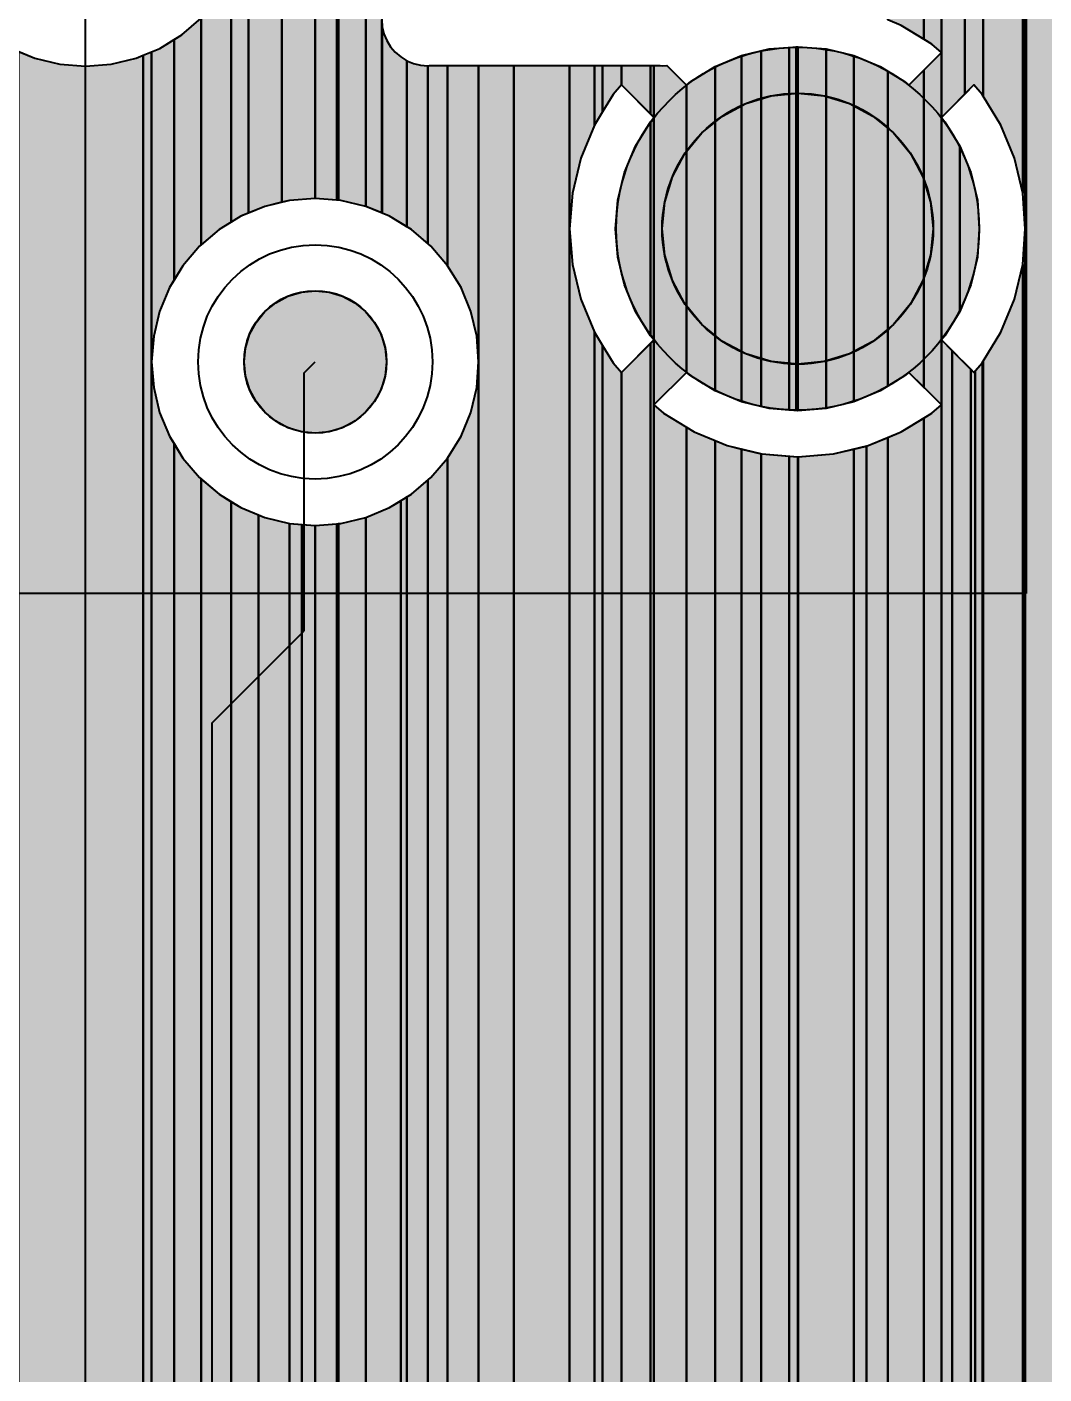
# Model space of a CAD drawing. Header units: millimetres. Extents: x 3 to 111, y 3 to 56.
# Drawn here: x 95.45 to 101.08, y 37.43 to 44.88 of the extents above; entities that cross this region are included whole.
import ezdxf

# ---------------------------------------------------------------- set-up
doc = ezdxf.new("R2010")
doc.units = ezdxf.units.MM
for name, color, linetype in [('bottom_copper', 7, 'Continuous'), ('drill_plated', 7, 'Continuous'), ('top_copper', 7, 'Continuous'), ('top_silk', 7, 'Continuous')]:
    doc.layers.add(name, color=color, linetype=linetype)

# ---------------------------------------------------------------- blocks, each defined once
blk = doc.blocks.new('Block5110')
at = {"layer": 'bottom_copper', "lineweight": 40}
for points in [[(0, 33.277), (-0.0462, 33.4694), (-0.122, 33.6523), (-0.2199, 33.812), (-0.2199, 41.8057), (-0.1174, 41.7633), (0, 41.735), (0, 33.277)], [(0.0116, 33.0797), (0, 33.277), (0, 41.735), (0.0116, 41.7323), (0.0116, 33.0797)], [(0.2155, 0.2148), (0.2089, 0.2089), (0.0116, 0.0116), (0.0116, 41.7323), (0.0478, 41.7236), (0.2155, 41.7104), (0.2155, 0.2148)], [(0.0116, 0.0116), (0, 0), (0, 32.8824), (0.0116, 33.0797), (0.0116, 0.0116)], [(0, 0), (-0.2199, -0.2198), (-0.2199, 32.3474), (-0.122, 32.5071), (-0.0462, 32.69), (0, 32.8824), (0, 0)]]:
    blk.add_hatch(color=7, dxfattribs=at).paths.add_polyline_path(points, flags=0)
at = {"layer": 'bottom_copper', "color": 7, "lineweight": 40}
for points in [[(0, 33.277), (-0.0462, 33.4694), (-0.122, 33.6523), (-0.2199, 33.812), (-0.2199, 41.8057), (-0.1174, 41.7633), (0, 41.735), (0, 33.277)], [(0.0116, 33.0797), (0, 33.277), (0, 41.735), (0.0116, 41.7323), (0.0116, 33.0797)], [(0.2155, 0.2148), (0.2089, 0.2089), (0.0116, 0.0116), (0.0116, 41.7323), (0.0478, 41.7236), (0.2155, 41.7104), (0.2155, 0.2148)], [(0.0116, 0.0116), (0, 0), (0, 32.8824), (0.0116, 33.0797), (0.0116, 0.0116)], [(0, 0), (-0.2199, -0.2198), (-0.2199, 32.3474), (-0.122, 32.5071), (-0.0462, 32.69), (0, 32.8824), (0, 0)]]:
    blk.add_lwpolyline(points, close=True, dxfattribs=at)
blk = doc.blocks.new('Block6268')
at = {"layer": 'bottom_copper', "lineweight": 40}
for points in [[(0.6948, 41.1539), (0.5702, 41.2303), (0.4957, 41.2612), (0.4957, 49.3284), (0.5845, 49.1835), (0.6948, 49.0543), (0.6948, 41.1539)], [(0.7925, 41.0811), (0.7389, 41.1269), (0.6948, 41.1539), (0.6948, 49.0543), (0.7925, 48.9709), (0.7925, 41.0811)], [(0.9217, 40.8511), (0.7925, 40.7219), (0.7925, 48.9709), (0.824, 48.944), (0.9217, 48.8841), (0.9217, 40.8511)], [(1.0234, 40.8389), (1.0179, 40.8479), (0.9721, 40.9015), (0.9217, 40.8511), (0.9217, 48.8841), (0.9689, 48.8552), (1.0234, 48.8326), (1.0234, 40.8389)], [(0.155, 39.1126), (-0.0024, 39.1002), (-0.0024, 41.113), (0.155, 41.1006), (0.155, 39.1126)], [(0.3086, 39.1495), (0.155, 39.1126), (0.155, 41.1006), (0.3086, 41.0637), (0.3086, 39.1495)], [(0.4957, 39.2352), (0.4545, 39.2099), (0.3086, 39.1495), (0.3086, 41.0637), (0.4545, 41.0033), (0.4957, 40.978), (0.4957, 39.2352)], [(0.792, 39.1326), (0.6948, 39.2298), (0.6948, 40.9834), (0.792, 41.0806), (0.792, 39.1326)], [(0.7925, 40.7219), (0.792, 40.7214), (0.792, 41.0806), (0.7925, 41.0811), (0.7925, 40.7219)], [(0.6948, 39.2298), (0.6124, 39.3122), (0.5891, 39.2924), (0.4957, 39.2352), (0.4957, 40.978), (0.5891, 40.9208), (0.6124, 40.901), (0.6948, 40.9834), (0.6948, 39.2298)], [(0.8943, 39.6497), (0.8118, 39.5151), (0.792, 39.4918), (0.792, 40.7214), (0.8118, 40.6981), (0.8943, 40.5635), (0.8943, 39.6497)], [(0.9916, 39.9492), (0.9547, 39.7956), (0.8943, 39.6497), (0.8943, 40.5635), (0.9547, 40.4176), (0.9916, 40.264), (1.0009, 40.1066), (0.9916, 39.9492)], [(0.7925, 39.1321), (0.792, 39.1326), (0.792, 39.4918), (0.7925, 39.4913), (0.7925, 39.1321)], [(0.8525, 2.4535), (0.824, 2.436), (0.7925, 2.4091), (0.7925, 39.4913), (0.8525, 39.4313), (0.8525, 2.4535)], [(0.9547, 6.5285), (0.9401, 6.5251), (0.9217, 6.5174), (0.9046, 6.507), (0.8894, 6.494), (0.8764, 6.4788), (0.866, 6.4618), (0.8583, 6.4433), (0.8537, 6.4239), (0.8525, 6.4039), (0.8525, 39.4313), (0.9547, 39.3291), (0.9547, 6.5285)], [(1.0189, 6.8025), (1.0167, 6.8003), (1.0034, 6.7854), (0.993, 6.7684), (0.9853, 6.7499), (0.9807, 6.7305), (0.9791, 6.7105), (0.9791, 39.3199), (1.0179, 39.3653), (1.0189, 39.3669), (1.0189, 6.8025)], [(1.0234, 6.8071), (1.0189, 6.8025), (1.0189, 39.3669), (1.0234, 39.3743), (1.0234, 6.8071)], [(0.9791, 6.5313), (0.9596, 6.5297), (0.9547, 6.5285), (0.9547, 39.3291), (0.9721, 39.3117), (0.9791, 39.3199), (0.9791, 6.5313)], [(0.7925, 2.4091), (0.6948, 2.3257), (0.6948, 39.0593), (0.7389, 39.0863), (0.7925, 39.1321), (0.7925, 2.4091)], [(0.6948, 2.3257), (0.5845, 2.1965), (0.4957, 2.0516), (0.4957, 38.952), (0.5702, 38.9829), (0.6948, 39.0593), (0.6948, 2.3257)], [(0.3086, 0), (0, 0), (0, 38.8456), (0.1949, 38.8609), (0.3086, 38.8882), (0.3086, 0)], [(0.3777, 0), (0.3086, 0), (0.3086, 38.8882), (0.3777, 38.9048), (0.3777, 0)], [(0.4957, 2.0516), (0.4307, 1.8946), (0.391, 1.7294), (0.3777, 1.56), (0.3777, 38.9048), (0.3873, 38.9071), (0.4957, 38.952), (0.4957, 2.0516)], [(0, 1.56), (-0.0024, 1.6006), (-0.0024, 38.8454), (0, 38.8456), (0, 1.56)]]:
    blk.add_hatch(color=7, dxfattribs=at).paths.add_polyline_path(points, flags=0)
at = {"layer": 'bottom_copper', "color": 7, "lineweight": 40}
for points in [[(0.6948, 41.1539), (0.5702, 41.2303), (0.4957, 41.2612), (0.4957, 49.3284), (0.5845, 49.1835), (0.6948, 49.0543), (0.6948, 41.1539)], [(0.7925, 41.0811), (0.7389, 41.1269), (0.6948, 41.1539), (0.6948, 49.0543), (0.7925, 48.9709), (0.7925, 41.0811)], [(0.9217, 40.8511), (0.7925, 40.7219), (0.7925, 48.9709), (0.824, 48.944), (0.9217, 48.8841), (0.9217, 40.8511)], [(1.0234, 40.8389), (1.0179, 40.8479), (0.9721, 40.9015), (0.9217, 40.8511), (0.9217, 48.8841), (0.9689, 48.8552), (1.0234, 48.8326), (1.0234, 40.8389)], [(0.155, 39.1126), (-0.0024, 39.1002), (-0.0024, 41.113), (0.155, 41.1006), (0.155, 39.1126)], [(0.3086, 39.1495), (0.155, 39.1126), (0.155, 41.1006), (0.3086, 41.0637), (0.3086, 39.1495)], [(0.4957, 39.2352), (0.4545, 39.2099), (0.3086, 39.1495), (0.3086, 41.0637), (0.4545, 41.0033), (0.4957, 40.978), (0.4957, 39.2352)], [(0.792, 39.1326), (0.6948, 39.2298), (0.6948, 40.9834), (0.792, 41.0806), (0.792, 39.1326)], [(0.7925, 40.7219), (0.792, 40.7214), (0.792, 41.0806), (0.7925, 41.0811), (0.7925, 40.7219)], [(0.6948, 39.2298), (0.6124, 39.3122), (0.5891, 39.2924), (0.4957, 39.2352), (0.4957, 40.978), (0.5891, 40.9208), (0.6124, 40.901), (0.6948, 40.9834), (0.6948, 39.2298)], [(0.8943, 39.6497), (0.8118, 39.5151), (0.792, 39.4918), (0.792, 40.7214), (0.8118, 40.6981), (0.8943, 40.5635), (0.8943, 39.6497)], [(0.9916, 39.9492), (0.9547, 39.7956), (0.8943, 39.6497), (0.8943, 40.5635), (0.9547, 40.4176), (0.9916, 40.264), (1.0009, 40.1066), (0.9916, 39.9492)], [(0.7925, 39.1321), (0.792, 39.1326), (0.792, 39.4918), (0.7925, 39.4913), (0.7925, 39.1321)], [(0.8525, 2.4535), (0.824, 2.436), (0.7925, 2.4091), (0.7925, 39.4913), (0.8525, 39.4313), (0.8525, 2.4535)], [(0.9547, 6.5285), (0.9401, 6.5251), (0.9217, 6.5174), (0.9046, 6.507), (0.8894, 6.494), (0.8764, 6.4788), (0.866, 6.4618), (0.8583, 6.4433), (0.8537, 6.4239), (0.8525, 6.4039), (0.8525, 39.4313), (0.9547, 39.3291), (0.9547, 6.5285)], [(1.0189, 6.8025), (1.0167, 6.8003), (1.0034, 6.7854), (0.993, 6.7684), (0.9853, 6.7499), (0.9807, 6.7305), (0.9791, 6.7105), (0.9791, 39.3199), (1.0179, 39.3653), (1.0189, 39.3669), (1.0189, 6.8025)], [(1.0234, 6.8071), (1.0189, 6.8025), (1.0189, 39.3669), (1.0234, 39.3743), (1.0234, 6.8071)], [(0.9791, 6.5313), (0.9596, 6.5297), (0.9547, 6.5285), (0.9547, 39.3291), (0.9721, 39.3117), (0.9791, 39.3199), (0.9791, 6.5313)], [(0.7925, 2.4091), (0.6948, 2.3257), (0.6948, 39.0593), (0.7389, 39.0863), (0.7925, 39.1321), (0.7925, 2.4091)], [(0.6948, 2.3257), (0.5845, 2.1965), (0.4957, 2.0516), (0.4957, 38.952), (0.5702, 38.9829), (0.6948, 39.0593), (0.6948, 2.3257)], [(0.3086, 0), (0, 0), (0, 38.8456), (0.1949, 38.8609), (0.3086, 38.8882), (0.3086, 0)], [(0.3777, 0), (0.3086, 0), (0.3086, 38.8882), (0.3777, 38.9048), (0.3777, 0)], [(0.4957, 2.0516), (0.4307, 1.8946), (0.391, 1.7294), (0.3777, 1.56), (0.3777, 38.9048), (0.3873, 38.9071), (0.4957, 38.952), (0.4957, 2.0516)], [(0, 1.56), (-0.0024, 1.6006), (-0.0024, 38.8454), (0, 38.8456), (0, 1.56)]]:
    blk.add_lwpolyline(points, close=True, dxfattribs=at)
blk = doc.blocks.new('Block6839')
at = {"layer": 'bottom_copper', "lineweight": 40}
for points in [[(0.7734, 36.4884), (0.6635, 36.5148), (0.6631, 38.4288), (0.7734, 38.4554), (0.7734, 36.4884)], [(0.9272, 36.4692), (0.8171, 36.4779), (0.7734, 36.4884), (0.7734, 38.4554), (0.8171, 38.4659), (0.9272, 38.4745), (0.9272, 36.4692)], [(0.9669, 36.4661), (0.9272, 36.4692), (0.9272, 38.4745), (0.9669, 38.4777), (0.9669, 36.4661)], [(0.9745, 36.4655), (0.9669, 36.4661), (0.9669, 38.4777), (0.9745, 38.4783), (0.9745, 36.4655)], [(0, 38.2668), (-0.0458, 38.2132), (-0.1043, 38.1178), (-0.1043, 38.3736), (0, 38.3736), (0, 38.2668)], [(0.1603, 38.1065), (0, 38.2668), (0, 38.3736), (0.1603, 38.3736), (0.1603, 38.1065)], [(0.1801, 38.0867), (0.1603, 38.1065), (0.1603, 38.3736), (0.1801, 38.3736), (0.1801, 38.0867)], [(0.3597, 36.6775), (0.1801, 36.4979), (0.1801, 38.3736), (0.2152, 38.3736), (0.2252, 38.3728), (0.2511, 38.3749), (0.3597, 38.2663), (0.3597, 36.6775)], [(0.5176, 36.5752), (0.383, 36.6577), (0.3597, 36.6775), (0.3597, 38.2663), (0.383, 38.2861), (0.5176, 38.3686), (0.5176, 36.5752)], [(0.6631, 36.5149), (0.5176, 36.5752), (0.5176, 38.3686), (0.6631, 38.4288), (0.6631, 36.5149)], [(0.1801, 36.8571), (0.1603, 36.8804), (0.1603, 38.0634), (0.1801, 38.0867), (0.1801, 36.8571)], [(0.1603, 36.8804), (0.0778, 37.015), (0.0174, 37.1609), (-0.0195, 37.3145), (-0.0319, 37.4719), (-0.0195, 37.6293), (0.0174, 37.7829), (0.0778, 37.9288), (0.1603, 38.0634), (0.1603, 36.8804)], [(0, 0), (-0.1026, 0.0081), (-0.1043, 0.008), (-0.1043, 36.826), (-0.0458, 36.7306), (0, 36.677), (0, 0)], [(0.1603, -0.0277), (0.0668, -0.0052), (0, 0), (0, 36.677), (0.1603, 36.8373), (0.1603, -0.0277)], [(0.1796, -0.0324), (0.1603, -0.0277), (0.1603, 36.8373), (0.1796, 36.8566), (0.1796, -0.0324)], [(0.1801, 36.4979), (0.1796, 36.4974), (0.1796, 36.8566), (0.1801, 36.8571), (0.1801, 36.4979)], [(0.3597, -0.0978), (0.232, -0.0449), (0.1796, -0.0324), (0.1796, 36.4974), (0.2332, 36.4516), (0.3597, 36.374), (0.3597, -0.0978)], [(0.5176, -0.1888), (0.389, -0.1099), (0.3597, -0.0978), (0.3597, 36.374), (0.4019, 36.3482), (0.5176, 36.3002), (0.5176, -0.1888)], [(0.6631, -0.309), (0.5339, -0.1987), (0.5176, -0.1888), (0.5176, 36.3002), (0.5848, 36.2724), (0.6631, 36.2536), (0.6631, -0.309)], [(0.7734, -0.4382), (0.6631, -0.309), (0.6631, 36.2536), (0.7734, 36.2271), (0.7734, -0.4382)], [(0.9272, -0.7401), (0.8622, -0.5831), (0.7734, -0.4382), (0.7734, 36.2271), (0.7772, 36.2262), (0.9272, 36.2144), (0.9272, -0.7401)], [(0.9745, -1.0341), (0.9669, -0.9053), (0.9272, -0.7401), (0.9272, 36.2144), (0.9745, 36.2107), (0.9745, -1.0341)]]:
    blk.add_hatch(color=7, dxfattribs=at).paths.add_polyline_path(points, flags=0)
at = {"layer": 'bottom_copper', "color": 7, "lineweight": 40}
for points in [[(0.7734, 36.4884), (0.6635, 36.5148), (0.6631, 38.4288), (0.7734, 38.4554), (0.7734, 36.4884)], [(0.9272, 36.4692), (0.8171, 36.4779), (0.7734, 36.4884), (0.7734, 38.4554), (0.8171, 38.4659), (0.9272, 38.4745), (0.9272, 36.4692)], [(0.9669, 36.4661), (0.9272, 36.4692), (0.9272, 38.4745), (0.9669, 38.4777), (0.9669, 36.4661)], [(0.9745, 36.4655), (0.9669, 36.4661), (0.9669, 38.4777), (0.9745, 38.4783), (0.9745, 36.4655)], [(0, 38.2668), (-0.0458, 38.2132), (-0.1043, 38.1178), (-0.1043, 38.3736), (0, 38.3736), (0, 38.2668)], [(0.1603, 38.1065), (0, 38.2668), (0, 38.3736), (0.1603, 38.3736), (0.1603, 38.1065)], [(0.1801, 38.0867), (0.1603, 38.1065), (0.1603, 38.3736), (0.1801, 38.3736), (0.1801, 38.0867)], [(0.3597, 36.6775), (0.1801, 36.4979), (0.1801, 38.3736), (0.2152, 38.3736), (0.2252, 38.3728), (0.2511, 38.3749), (0.3597, 38.2663), (0.3597, 36.6775)], [(0.5176, 36.5752), (0.383, 36.6577), (0.3597, 36.6775), (0.3597, 38.2663), (0.383, 38.2861), (0.5176, 38.3686), (0.5176, 36.5752)], [(0.6631, 36.5149), (0.5176, 36.5752), (0.5176, 38.3686), (0.6631, 38.4288), (0.6631, 36.5149)], [(0.1801, 36.8571), (0.1603, 36.8804), (0.1603, 38.0634), (0.1801, 38.0867), (0.1801, 36.8571)], [(0.1603, 36.8804), (0.0778, 37.015), (0.0174, 37.1609), (-0.0195, 37.3145), (-0.0319, 37.4719), (-0.0195, 37.6293), (0.0174, 37.7829), (0.0778, 37.9288), (0.1603, 38.0634), (0.1603, 36.8804)], [(0, 0), (-0.1026, 0.0081), (-0.1043, 0.008), (-0.1043, 36.826), (-0.0458, 36.7306), (0, 36.677), (0, 0)], [(0.1603, -0.0277), (0.0668, -0.0052), (0, 0), (0, 36.677), (0.1603, 36.8373), (0.1603, -0.0277)], [(0.1796, -0.0324), (0.1603, -0.0277), (0.1603, 36.8373), (0.1796, 36.8566), (0.1796, -0.0324)], [(0.1801, 36.4979), (0.1796, 36.4974), (0.1796, 36.8566), (0.1801, 36.8571), (0.1801, 36.4979)], [(0.3597, -0.0978), (0.232, -0.0449), (0.1796, -0.0324), (0.1796, 36.4974), (0.2332, 36.4516), (0.3597, 36.374), (0.3597, -0.0978)], [(0.5176, -0.1888), (0.389, -0.1099), (0.3597, -0.0978), (0.3597, 36.374), (0.4019, 36.3482), (0.5176, 36.3002), (0.5176, -0.1888)], [(0.6631, -0.309), (0.5339, -0.1987), (0.5176, -0.1888), (0.5176, 36.3002), (0.5848, 36.2724), (0.6631, 36.2536), (0.6631, -0.309)], [(0.7734, -0.4382), (0.6631, -0.309), (0.6631, 36.2536), (0.7734, 36.2271), (0.7734, -0.4382)], [(0.9272, -0.7401), (0.8622, -0.5831), (0.7734, -0.4382), (0.7734, 36.2271), (0.7772, 36.2262), (0.9272, 36.2144), (0.9272, -0.7401)], [(0.9745, -1.0341), (0.9669, -0.9053), (0.9272, -0.7401), (0.9272, 36.2144), (0.9745, 36.2107), (0.9745, -1.0341)]]:
    blk.add_lwpolyline(points, close=True, dxfattribs=at)
blk = doc.blocks.new('Block7741')
at = {"layer": 'bottom_copper', "lineweight": 40}
for points in [[(0.1601, 40.2302), (0.0221, 40.2633), (0.01, 40.2643), (0.01, 51.435), (0.1601, 51.435), (0.1601, 40.2302)], [(0.2481, 40.1938), (0.1601, 40.2302), (0.1601, 51.435), (0.2481, 51.435), (0.2481, 40.1938)], [(0.01, 40.2643), (0, 40.265), (0, 49.6506), (0.01, 49.82), (0.01, 40.2643)], [(0, 40.265), (-0.1194, 40.2745), (-0.1208, 40.2744), (-0.1208, 49.3021), (-0.1047, 49.3284), (-0.0397, 49.4854), (0, 49.6506), (0, 40.265)], [(0.2513, 40.1924), (0.2481, 40.1938), (0.2481, 41.2623), (0.2513, 41.2225), (0.2513, 40.1924)], [(0.3872, 40.117), (0.2912, 40.1759), (0.2513, 40.1924), (0.2513, 41.2224), (0.2606, 41.1836), (0.2759, 41.1466), (0.2968, 41.1125), (0.3227, 41.0821), (0.3531, 41.0562), (0.3872, 41.0353), (0.3872, 40.117)], [(0.5029, 40.0244), (0.4122, 40.1017), (0.3872, 40.117), (0.3872, 41.0353), (0.4242, 41.02), (0.463, 41.0107), (0.5029, 41.0075), (0.5029, 40.0244)], [(0.6123, 39.9016), (0.5202, 40.0096), (0.5029, 40.0244), (0.5029, 41.0075), (0.5129, 41.0083), (0.6123, 41.0083), (0.6123, 39.9016)], [(0.7823, 39.37), (0.7739, 39.5115), (0.7408, 39.6495), (0.6865, 39.7806), (0.6123, 39.9016), (0.6123, 41.0083), (0.7823, 41.0083), (0.7823, 39.37)], [(0.9789, 2.5248), (0.834, 2.436), (0.7823, 2.3919), (0.7823, 41.0083), (0.9789, 41.0083), (0.9789, 2.5248)], [(1.2864, 2.626), (1.1359, 2.5898), (0.9789, 2.5248), (0.9789, 41.0083), (1.2864, 41.0083), (1.2864, 2.626)], [(1.4239, 40.6792), (1.3481, 40.4963), (1.3019, 40.3039), (1.2864, 40.1066), (1.2864, 41.0083), (1.4239, 41.0083), (1.4239, 40.6792)], [(1.4688, 40.7525), (1.4239, 40.6792), (1.4239, 41.0083), (1.4688, 41.0083), (1.4688, 40.7525)], [(1.4239, 2.6392), (1.3011, 2.6295), (1.2864, 2.626), (1.2864, 40.1066), (1.3019, 39.9093), (1.3481, 39.7169), (1.4239, 39.534), (1.4239, 2.6392)], [(1.4688, 2.6427), (1.4239, 2.6392), (1.4239, 39.534), (1.4688, 39.4607), (1.4688, 2.6427)], [(0.7823, 2.3919), (0.7048, 2.3257), (0.6123, 2.2174), (0.6123, 38.8384), (0.6865, 38.9594), (0.7408, 39.0905), (0.7739, 39.2285), (0.7823, 39.37), (0.7823, 2.3919)], [(0.6123, 2.2174), (0.5945, 2.1965), (0.5057, 2.0516), (0.5029, 2.0448), (0.5029, 38.7156), (0.5202, 38.7304), (0.6123, 38.8384), (0.6123, 2.2174)], [(0.5029, 2.0448), (0.4407, 1.8946), (0.401, 1.7294), (0.3877, 1.56), (0.3877, 38.6233), (0.4122, 38.6383), (0.5029, 38.7156), (0.5029, 2.0448)], [(0.3531, 0), (0.1601, 0), (0.1601, 38.5098), (0.2912, 38.5641), (0.3531, 38.6021), (0.3531, 0)], [(0.3877, 0), (0.3531, 0), (0.3531, 38.6021), (0.3877, 38.6233), (0.3877, 0)], [(0, 1.7294), (-0.0397, 1.8946), (-0.1047, 2.0516), (-0.1208, 2.0779), (-0.1208, 38.4656), (-0.1194, 38.4655), (0, 38.475), (0, 1.7294)], [(0.01, 1.56), (0, 1.7294), (0, 38.475), (0.01, 38.4757), (0.01, 1.56)], [(0.1601, 0), (0.01, 0), (0.01, 38.4757), (0.0221, 38.4767), (0.1601, 38.5098), (0.1601, 0)]]:
    blk.add_hatch(color=7, dxfattribs=at).paths.add_polyline_path(points, flags=0)
at = {"layer": 'bottom_copper', "color": 7, "lineweight": 40}
for points in [[(0.1601, 40.2302), (0.0221, 40.2633), (0.01, 40.2643), (0.01, 51.435), (0.1601, 51.435), (0.1601, 40.2302)], [(0.2481, 40.1938), (0.1601, 40.2302), (0.1601, 51.435), (0.2481, 51.435), (0.2481, 40.1938)], [(0.01, 40.2643), (0, 40.265), (0, 49.6506), (0.01, 49.82), (0.01, 40.2643)], [(0, 40.265), (-0.1194, 40.2745), (-0.1208, 40.2744), (-0.1208, 49.3021), (-0.1047, 49.3284), (-0.0397, 49.4854), (0, 49.6506), (0, 40.265)], [(0.2513, 40.1924), (0.2481, 40.1938), (0.2481, 41.2623), (0.2513, 41.2225), (0.2513, 40.1924)], [(0.3872, 40.117), (0.2912, 40.1759), (0.2513, 40.1924), (0.2513, 41.2224), (0.2606, 41.1836), (0.2759, 41.1466), (0.2968, 41.1125), (0.3227, 41.0821), (0.3531, 41.0562), (0.3872, 41.0353), (0.3872, 40.117)], [(0.5029, 40.0244), (0.4122, 40.1017), (0.3872, 40.117), (0.3872, 41.0353), (0.4242, 41.02), (0.463, 41.0107), (0.5029, 41.0075), (0.5029, 40.0244)], [(0.6123, 39.9016), (0.5202, 40.0096), (0.5029, 40.0244), (0.5029, 41.0075), (0.5129, 41.0083), (0.6123, 41.0083), (0.6123, 39.9016)], [(0.7823, 39.37), (0.7739, 39.5115), (0.7408, 39.6495), (0.6865, 39.7806), (0.6123, 39.9016), (0.6123, 41.0083), (0.7823, 41.0083), (0.7823, 39.37)], [(0.9789, 2.5248), (0.834, 2.436), (0.7823, 2.3919), (0.7823, 41.0083), (0.9789, 41.0083), (0.9789, 2.5248)], [(1.2864, 2.626), (1.1359, 2.5898), (0.9789, 2.5248), (0.9789, 41.0083), (1.2864, 41.0083), (1.2864, 2.626)], [(1.4239, 40.6792), (1.3481, 40.4963), (1.3019, 40.3039), (1.2864, 40.1066), (1.2864, 41.0083), (1.4239, 41.0083), (1.4239, 40.6792)], [(1.4688, 40.7525), (1.4239, 40.6792), (1.4239, 41.0083), (1.4688, 41.0083), (1.4688, 40.7525)], [(1.4239, 2.6392), (1.3011, 2.6295), (1.2864, 2.626), (1.2864, 40.1066), (1.3019, 39.9093), (1.3481, 39.7169), (1.4239, 39.534), (1.4239, 2.6392)], [(1.4688, 2.6427), (1.4239, 2.6392), (1.4239, 39.534), (1.4688, 39.4607), (1.4688, 2.6427)], [(0.7823, 2.3919), (0.7048, 2.3257), (0.6123, 2.2174), (0.6123, 38.8384), (0.6865, 38.9594), (0.7408, 39.0905), (0.7739, 39.2285), (0.7823, 39.37), (0.7823, 2.3919)], [(0.6123, 2.2174), (0.5945, 2.1965), (0.5057, 2.0516), (0.5029, 2.0448), (0.5029, 38.7156), (0.5202, 38.7304), (0.6123, 38.8384), (0.6123, 2.2174)], [(0.5029, 2.0448), (0.4407, 1.8946), (0.401, 1.7294), (0.3877, 1.56), (0.3877, 38.6233), (0.4122, 38.6383), (0.5029, 38.7156), (0.5029, 2.0448)], [(0.3531, 0), (0.1601, 0), (0.1601, 38.5098), (0.2912, 38.5641), (0.3531, 38.6021), (0.3531, 0)], [(0.3877, 0), (0.3531, 0), (0.3531, 38.6021), (0.3877, 38.6233), (0.3877, 0)], [(0, 1.7294), (-0.0397, 1.8946), (-0.1047, 2.0516), (-0.1208, 2.0779), (-0.1208, 38.4656), (-0.1194, 38.4655), (0, 38.475), (0, 1.7294)], [(0.01, 1.56), (0, 1.7294), (0, 38.475), (0.01, 38.4757), (0.01, 1.56)], [(0.1601, 0), (0.01, 0), (0.01, 38.4757), (0.0221, 38.4767), (0.1601, 38.5098), (0.1601, 0)]]:
    blk.add_lwpolyline(points, close=True, dxfattribs=at)
blk = doc.blocks.new('Block8148')
at = {"layer": 'bottom_copper', "lineweight": 40}
for points in [[(0.9031, 37.6352), (0.763, 37.6241), (0.7201, 37.6138), (0.7201, 46.4151), (0.8304, 46.5443), (0.9031, 46.6629), (0.9031, 37.6352)], [(0.7201, 37.6138), (0.625, 37.591), (0.5362, 37.5542), (0.5362, 46.2713), (0.5909, 46.3048), (0.7201, 46.4151), (0.7201, 37.6138)], [(0.5362, 37.5542), (0.4939, 37.5367), (0.4404, 37.5039), (0.4404, 38.8602), (0.4947, 38.9913), (0.5278, 39.1293), (0.5362, 39.2708), (0.5362, 37.5542)], [(0.4404, 37.5039), (0.3729, 37.4625), (0.2741, 37.3782), (0.2741, 38.6312), (0.3662, 38.7392), (0.4404, 38.8602), (0.4404, 37.5039)], [(0.2741, 37.3782), (0.2649, 37.3704), (0.1728, 37.2624), (0.1238, 37.1825), (0.1238, 38.5131), (0.1661, 38.5391), (0.2741, 38.6312), (0.2741, 37.3782)], [(0, 0), (-0.0456, 0.0036), (-0.0473, 0.0035), (-0.0473, 38.4266), (0, 38.4462), (0, 0)], [(0.1238, 37.1825), (0.0986, 37.1414), (0.0443, 37.0103), (0.0112, 36.8723), (0, 36.7308), (0, 38.4462), (0.0451, 38.4649), (0.1238, 38.5131), (0.1238, 37.1825)], [(0.1238, -0.0097), (0, 0), (0, 36.7308), (0.0112, 36.5893), (0.0443, 36.4513), (0.0986, 36.3202), (0.1238, 36.2791), (0.1238, -0.0097)], [(0.2741, -0.0458), (0.1238, -0.0097), (0.1238, 36.2791), (0.1728, 36.1992), (0.2649, 36.0912), (0.2741, 36.0833), (0.2741, -0.0458)], [(0.4404, -0.1121), (0.289, -0.0494), (0.2741, -0.0458), (0.2741, 36.0833), (0.3729, 35.9991), (0.4404, 35.9577), (0.4404, -0.1121)], [(0.5909, -0.2032), (0.446, -0.1144), (0.4404, -0.1121), (0.4404, 35.9577), (0.4939, 35.9249), (0.5909, 35.8847), (0.5909, -0.2032)], [(0.763, -0.3638), (0.7201, -0.3135), (0.5909, -0.2032), (0.5909, 35.8847), (0.625, 35.8706), (0.763, 35.8375), (0.763, -0.3638)], [(0.8304, -0.4427), (0.763, -0.3638), (0.763, 35.8375), (0.8304, 35.8321), (0.8304, -0.4427)], [(0.9031, -0.5613), (0.8304, -0.4427), (0.8304, 35.8321), (0.9031, 35.8264), (0.9031, -0.5613)]]:
    blk.add_hatch(color=7, dxfattribs=at).paths.add_polyline_path(points, flags=0)
at = {"layer": 'bottom_copper', "color": 7, "lineweight": 40}
for points in [[(0.9031, 37.6352), (0.763, 37.6241), (0.7201, 37.6138), (0.7201, 46.4151), (0.8304, 46.5443), (0.9031, 46.6629), (0.9031, 37.6352)], [(0.7201, 37.6138), (0.625, 37.591), (0.5362, 37.5542), (0.5362, 46.2713), (0.5909, 46.3048), (0.7201, 46.4151), (0.7201, 37.6138)], [(0.5362, 37.5542), (0.4939, 37.5367), (0.4404, 37.5039), (0.4404, 38.8602), (0.4947, 38.9913), (0.5278, 39.1293), (0.5362, 39.2708), (0.5362, 37.5542)], [(0.4404, 37.5039), (0.3729, 37.4625), (0.2741, 37.3782), (0.2741, 38.6312), (0.3662, 38.7392), (0.4404, 38.8602), (0.4404, 37.5039)], [(0.2741, 37.3782), (0.2649, 37.3704), (0.1728, 37.2624), (0.1238, 37.1825), (0.1238, 38.5131), (0.1661, 38.5391), (0.2741, 38.6312), (0.2741, 37.3782)], [(0, 0), (-0.0456, 0.0036), (-0.0473, 0.0035), (-0.0473, 38.4266), (0, 38.4462), (0, 0)], [(0.1238, 37.1825), (0.0986, 37.1414), (0.0443, 37.0103), (0.0112, 36.8723), (0, 36.7308), (0, 38.4462), (0.0451, 38.4649), (0.1238, 38.5131), (0.1238, 37.1825)], [(0.1238, -0.0097), (0, 0), (0, 36.7308), (0.0112, 36.5893), (0.0443, 36.4513), (0.0986, 36.3202), (0.1238, 36.2791), (0.1238, -0.0097)], [(0.2741, -0.0458), (0.1238, -0.0097), (0.1238, 36.2791), (0.1728, 36.1992), (0.2649, 36.0912), (0.2741, 36.0833), (0.2741, -0.0458)], [(0.4404, -0.1121), (0.289, -0.0494), (0.2741, -0.0458), (0.2741, 36.0833), (0.3729, 35.9991), (0.4404, 35.9577), (0.4404, -0.1121)], [(0.5909, -0.2032), (0.446, -0.1144), (0.4404, -0.1121), (0.4404, 35.9577), (0.4939, 35.9249), (0.5909, 35.8847), (0.5909, -0.2032)], [(0.763, -0.3638), (0.7201, -0.3135), (0.5909, -0.2032), (0.5909, 35.8847), (0.625, 35.8706), (0.763, 35.8375), (0.763, -0.3638)], [(0.8304, -0.4427), (0.763, -0.3638), (0.763, 35.8375), (0.8304, 35.8321), (0.8304, -0.4427)], [(0.9031, -0.5613), (0.8304, -0.4427), (0.8304, 35.8321), (0.9031, 35.8264), (0.9031, -0.5613)]]:
    blk.add_lwpolyline(points, close=True, dxfattribs=at)
blk = doc.blocks.new('Block8439')
at = {"layer": 'bottom_copper', "lineweight": 40}
blk.add_hatch(color=7, dxfattribs=at).paths.add_polyline_path([(0.764, 0.317), (0.5963, 0.3038), (0.4311, 0.2641), (0.2741, 0.1991), (0.1292, 0.1103), (0.0775, 0.0662), (0.0775, 38.7609), (0.1663, 38.7241), (0.3043, 38.691), (0.4458, 38.6798), (0.5873, 38.691), (0.7253, 38.7241), (0.764, 38.7401), (0.764, 0.317)], flags=0)
at = {"layer": 'bottom_copper', "color": 7, "lineweight": 40}
blk.add_lwpolyline([(0.764, 0.317), (0.5963, 0.3038), (0.4311, 0.2641), (0.2741, 0.1991), (0.1292, 0.1103), (0.0775, 0.0662), (0.0775, 38.7609), (0.1663, 38.7241), (0.3043, 38.691), (0.4458, 38.6798), (0.5873, 38.691), (0.7253, 38.7241), (0.764, 38.7401), (0.764, 0.317)], close=True, dxfattribs=at)

msp = doc.modelspace()

# ---------------------------------------------------------------- hatches: boundary and pattern name
at = {"layer": 'bottom_copper', "lineweight": 40}
for points in [[(100.45, 43.6204), (100.4074, 43.4799), (100.3381, 43.3503), (100.2449, 43.2368), (100.1314, 43.1436), (100.0018, 43.0743), (99.8613, 43.0317), (99.7151, 43.0173), (99.5689, 43.0317), (99.4284, 43.0743), (99.2988, 43.1436), (99.1853, 43.2368), (99.0921, 43.3503), (99.0228, 43.4799), (98.9802, 43.6204), (98.9658, 43.7666), (98.9802, 43.9128), (99.0228, 44.0533), (99.0921, 44.1829), (99.1853, 44.2964), (99.2988, 44.3896), (99.4284, 44.4589), (99.5689, 44.5015), (99.7151, 44.5159), (99.8613, 44.5015), (100.0018, 44.4589), (100.1314, 44.3896), (100.2449, 44.2964), (100.3381, 44.1829), (100.4074, 44.0533), (100.45, 43.9128), (100.4644, 43.7666), (100.45, 43.6204)], [(97.4342, 42.9532), (97.4118, 42.8793), (97.3754, 42.8113), (97.3265, 42.7516), (97.2668, 42.7027), (97.1988, 42.6663), (97.1249, 42.6439), (97.0481, 42.6363), (96.9713, 42.6439), (96.8974, 42.6663), (96.8294, 42.7027), (96.7697, 42.7516), (96.7208, 42.8113), (96.6844, 42.8793), (96.662, 42.9532), (96.6544, 43.03), (96.662, 43.1068), (96.6844, 43.1807), (96.7208, 43.2487), (96.7697, 43.3084), (96.8294, 43.3573), (96.8974, 43.3937), (96.9713, 43.4161), (97.0481, 43.4237), (97.1249, 43.4161), (97.1988, 43.3937), (97.2668, 43.3573), (97.3265, 43.3084), (97.3754, 43.2487), (97.4118, 43.1807), (97.4342, 43.1068), (97.4418, 43.03), (97.4342, 42.9532)]]:
    msp.add_hatch(color=7, dxfattribs=at).paths.add_polyline_path(points, flags=0)
at = {"layer": 'drill_plated', "lineweight": 40}
for points in [[(100.45, 43.6204), (100.4074, 43.4799), (100.3381, 43.3503), (100.2449, 43.2368), (100.1314, 43.1436), (100.0018, 43.0743), (99.8613, 43.0317), (99.7151, 43.0173), (99.5689, 43.0317), (99.4284, 43.0743), (99.2988, 43.1436), (99.1853, 43.2368), (99.0921, 43.3503), (99.0228, 43.4799), (98.9802, 43.6204), (98.9658, 43.7666), (98.9802, 43.9128), (99.0228, 44.0533), (99.0921, 44.1829), (99.1853, 44.2964), (99.2988, 44.3896), (99.4284, 44.4589), (99.5689, 44.5015), (99.7151, 44.5159), (99.8613, 44.5015), (100.0018, 44.4589), (100.1314, 44.3896), (100.2449, 44.2964), (100.3381, 44.1829), (100.4074, 44.0533), (100.45, 43.9128), (100.4644, 43.7666), (100.45, 43.6204)], [(97.4342, 42.9532), (97.4118, 42.8793), (97.3754, 42.8113), (97.3265, 42.7516), (97.2668, 42.7027), (97.1988, 42.6663), (97.1249, 42.6439), (97.0481, 42.6363), (96.9713, 42.6439), (96.8974, 42.6663), (96.8294, 42.7027), (96.7697, 42.7516), (96.7208, 42.8113), (96.6844, 42.8793), (96.662, 42.9532), (96.6544, 43.03), (96.662, 43.1068), (96.6844, 43.1807), (96.7208, 43.2487), (96.7697, 43.3084), (96.8294, 43.3573), (96.8974, 43.3937), (96.9713, 43.4161), (97.0481, 43.4237), (97.1249, 43.4161), (97.1988, 43.3937), (97.2668, 43.3573), (97.3265, 43.3084), (97.3754, 43.2487), (97.4118, 43.1807), (97.4342, 43.1068), (97.4418, 43.03), (97.4342, 42.9532)]]:
    msp.add_hatch(color=7, dxfattribs=at).paths.add_polyline_path(points, flags=0)
at = {"layer": 'top_copper', "lineweight": 40}
for points in [[(100.45, 43.6204), (100.4074, 43.4799), (100.3381, 43.3503), (100.2449, 43.2368), (100.1314, 43.1436), (100.0018, 43.0743), (99.8613, 43.0317), (99.7151, 43.0173), (99.5689, 43.0317), (99.4284, 43.0743), (99.2988, 43.1436), (99.1853, 43.2368), (99.0921, 43.3503), (99.0228, 43.4799), (98.9802, 43.6204), (98.9658, 43.7666), (98.9802, 43.9128), (99.0228, 44.0533), (99.0921, 44.1829), (99.1853, 44.2964), (99.2988, 44.3896), (99.4284, 44.4589), (99.5689, 44.5015), (99.7151, 44.5159), (99.8613, 44.5015), (100.0018, 44.4589), (100.1314, 44.3896), (100.2449, 44.2964), (100.3381, 44.1829), (100.4074, 44.0533), (100.45, 43.9128), (100.4644, 43.7666), (100.45, 43.6204)], [(97.4342, 42.9532), (97.4118, 42.8793), (97.3754, 42.8113), (97.3265, 42.7516), (97.2668, 42.7027), (97.1988, 42.6663), (97.1249, 42.6439), (97.0481, 42.6363), (96.9713, 42.6439), (96.8974, 42.6663), (96.8294, 42.7027), (96.7697, 42.7516), (96.7208, 42.8113), (96.6844, 42.8793), (96.662, 42.9532), (96.6544, 43.03), (96.662, 43.1068), (96.6844, 43.1807), (96.7208, 43.2487), (96.7697, 43.3084), (96.8294, 43.3573), (96.8974, 43.3937), (96.9713, 43.4161), (97.0481, 43.4237), (97.1249, 43.4161), (97.1988, 43.3937), (97.2668, 43.3573), (97.3265, 43.3084), (97.3754, 43.2487), (97.4118, 43.1807), (97.4342, 43.1068), (97.4418, 43.03), (97.4342, 42.9532)]]:
    msp.add_hatch(color=7, dxfattribs=at).paths.add_polyline_path(points, flags=0)

# ---------------------------------------------------------------- linework, layer by layer
at = {"layer": 'bottom_copper', "color": 7, "lineweight": 40}
for p, q in [((97.0467, 43.9344), (97.0467, 52.9621)), ((97.0467, 52.9621), (97.0467, 43.9344)), ((100.7409, 44.4989), (100.7409, 52.4926)), ((100.7409, 52.4926), (100.7409, 44.4989)), ((96.3097, 44.8383), (96.4177, 44.9304)), ((97.4188, 44.8824), (97.4281, 44.8436)), ((100.4564, 44.7869), (100.2877, 44.8903)), ((96.1887, 44.7641), (96.3097, 44.8383)), ((97.4281, 44.8436), (97.4434, 44.8066)), ((97.4434, 44.8066), (97.4643, 44.7725)), ((97.4643, 44.7725), (97.4902, 44.7421)), ((99.5577, 44.7606), (99.7151, 44.773)), ((99.7151, 42.7602), (99.7151, 44.773)), ((99.7151, 44.773), (99.8725, 44.7606)), ((99.7151, 44.773), (99.7151, 42.7602)), ((100.51, 44.7411), (100.4564, 44.7869)), ((95.3675, 44.7641), (95.4986, 44.7098)), ((95.4986, 44.7098), (95.6366, 44.6767)), ((95.9196, 44.6767), (96.0576, 44.7098)), ((96.0576, 44.7098), (96.0963, 44.7258)), ((96.0963, 44.7258), (96.1887, 44.7641)), ((96.0963, 6.3027), (96.0963, 44.7258)), ((96.0963, 44.7258), (96.0963, 6.3027)), ((97.4902, 44.7421), (97.5206, 44.7162)), ((97.5206, 44.7162), (97.5547, 44.6953)), ((99.2582, 44.6633), (99.4041, 44.7237)), ((99.4041, 44.7237), (99.5577, 44.7606)), ((99.8725, 44.7606), (100.0261, 44.7237)), ((100.0261, 44.7237), (100.172, 44.6633)), ((100.3299, 44.561), (100.51, 44.7411)), ((95.6366, 44.6767), (95.7781, 44.6655)), ((95.7781, 44.6655), (95.9196, 44.6767)), ((97.5547, 44.6953), (97.5917, 44.68)), ((97.5917, 44.68), (97.6305, 44.6707)), ((97.6305, 44.6707), (97.6704, 44.6675)), ((97.6704, 44.6675), (97.6804, 44.6683)), ((97.6804, 44.6683), (98.6363, 44.6683)), ((98.6363, 44.4125), (98.6363, 44.6683)), ((98.6363, 44.6683), (98.9558, 44.6683)), ((98.6363, 44.6683), (98.6363, 44.4125)), ((98.9558, 44.6683), (98.9658, 44.6675)), ((98.9658, 44.6675), (98.9917, 44.6696)), ((98.9917, 44.6696), (99.1003, 44.561)), ((99.1236, 44.5808), (99.2582, 44.6633)), ((100.172, 44.6633), (100.3066, 44.5808)), ((98.7406, 44.5615), (98.6948, 44.5079)), ((98.9207, 44.3814), (98.7406, 44.5615)), ((99.1003, 44.561), (99.1236, 44.5808)), ((100.3066, 44.5808), (100.3299, 44.561)), ((100.6896, 44.5615), (100.5095, 44.3814)), ((100.7354, 44.5079), (100.6896, 44.5615)), ((98.6948, 44.5079), (98.6363, 44.4125)), ((100.7409, 44.4989), (100.7354, 44.5079)), ((100.8388, 44.3392), (100.7409, 44.4989)), ((98.6363, 44.4125), (98.5914, 44.3392)), ((98.5914, 44.3392), (98.5156, 44.1563)), ((98.8184, 44.2235), (98.9009, 44.3581)), ((98.9009, 44.3581), (98.9207, 44.3814)), ((100.5095, 44.3814), (100.5293, 44.3581)), ((100.5293, 44.3581), (100.6118, 44.2235)), ((100.9146, 44.1563), (100.8388, 44.3392)), ((98.758, 44.0776), (98.8184, 44.2235)), ((100.6118, 44.2235), (100.6722, 44.0776)), ((98.5156, 44.1563), (98.4694, 43.9639)), ((100.9608, 43.9639), (100.9146, 44.1563)), ((98.7211, 43.924), (98.758, 44.0776)), ((100.6722, 44.0776), (100.7091, 43.924)), ((98.4694, 43.9639), (98.4539, 43.7666)), ((100.9724, 43.7666), (100.9608, 43.9639)), ((96.7686, 43.8902), (96.6375, 43.8359)), ((96.9066, 43.9233), (96.7686, 43.8902)), ((97.0467, 43.9344), (96.9066, 43.9233)), ((97.0481, 43.9345), (97.0467, 43.9344)), ((97.1896, 43.9233), (97.0481, 43.9345)), ((97.3276, 43.8902), (97.1896, 43.9233)), ((97.4587, 43.8359), (97.3276, 43.8902)), ((98.7087, 43.7666), (98.7211, 43.924)), ((100.7091, 43.924), (100.7184, 43.7666)), ((96.6375, 43.8359), (96.5165, 43.7617)), ((97.5797, 43.7617), (97.4587, 43.8359)), ((96.5165, 43.7617), (96.4085, 43.6696)), ((97.6877, 43.6696), (97.5797, 43.7617)), ((98.4539, 43.7666), (98.4694, 43.5693)), ((98.7211, 43.6092), (98.7087, 43.7666)), ((100.7184, 43.7666), (100.7091, 43.6092)), ((100.9608, 43.5693), (100.9724, 43.7666)), ((96.4085, 43.6696), (96.3164, 43.5616)), ((97.7798, 43.5616), (97.6877, 43.6696)), ((98.758, 43.4556), (98.7211, 43.6092)), ((100.7091, 43.6092), (100.6722, 43.4556)), ((96.3164, 43.5616), (96.2422, 43.4406)), ((97.854, 43.4406), (97.7798, 43.5616)), ((98.4694, 43.5693), (98.5156, 43.3769)), ((100.9146, 43.3769), (100.9608, 43.5693)), ((96.2422, 43.4406), (96.1879, 43.3095)), ((97.9083, 43.3095), (97.854, 43.4406)), ((98.8184, 43.3097), (98.758, 43.4556)), ((100.6722, 43.4556), (100.6118, 43.3097)), ((98.5156, 43.3769), (98.5914, 43.194)), ((100.8388, 43.194), (100.9146, 43.3769)), ((96.1879, 43.3095), (96.1548, 43.1715)), ((97.9414, 43.1715), (97.9083, 43.3095)), ((98.9009, 43.1751), (98.8184, 43.3097)), ((100.6118, 43.3097), (100.5293, 43.1751)), ((96.1548, 43.1715), (96.1436, 43.03)), ((97.9498, 43.03), (97.9414, 43.1715)), ((98.5914, 43.194), (98.6363, 43.1207)), ((98.7406, 42.9717), (98.9207, 43.1518)), ((98.9207, 43.1518), (98.9009, 43.1751)), ((100.5293, 43.1751), (100.5095, 43.1518)), ((100.5095, 43.1518), (100.6896, 42.9717)), ((100.7409, 43.0343), (100.8388, 43.194)), ((98.6363, 6.3027), (98.6363, 43.1207)), ((98.6363, 43.1207), (98.6948, 43.0253)), ((98.6363, 43.1207), (98.6363, 6.3027)), ((96.1436, 43.03), (96.1548, 42.8885)), ((97.9414, 42.8885), (97.9498, 43.03)), ((98.6948, 43.0253), (98.7406, 42.9717)), ((100.6896, 42.9717), (100.7354, 43.0253)), ((100.7354, 43.0253), (100.7409, 43.0343)), ((100.7409, 10.4671), (100.7409, 43.0343)), ((100.7409, 43.0343), (100.7409, 10.4671)), ((99.1003, 42.9722), (98.9202, 42.7921)), ((99.1236, 42.9524), (99.1003, 42.9722)), ((99.2582, 42.8699), (99.1236, 42.9524)), ((100.3066, 42.9524), (100.172, 42.8699)), ((100.3299, 42.9722), (100.3066, 42.9524)), ((100.51, 42.7921), (100.3299, 42.9722)), ((96.1548, 42.8885), (96.1879, 42.7505)), ((97.9083, 42.7505), (97.9414, 42.8885)), ((99.4041, 42.8095), (99.2582, 42.8699)), ((100.172, 42.8699), (100.0261, 42.8095)), ((98.9202, 42.7921), (98.9738, 42.7463)), ((99.5577, 42.7726), (99.4041, 42.8095)), ((99.7151, 42.7602), (99.5577, 42.7726)), ((99.8725, 42.7726), (99.7151, 42.7602)), ((100.0261, 42.8095), (99.8725, 42.7726)), ((100.4564, 42.7463), (100.51, 42.7921)), ((96.1879, 42.7505), (96.2422, 42.6194)), ((97.854, 42.6194), (97.9083, 42.7505)), ((98.9738, 42.7463), (99.1425, 42.6429)), ((100.2877, 42.6429), (100.4564, 42.7463)), ((96.2422, 42.6194), (96.3164, 42.4984)), ((97.7798, 42.4984), (97.854, 42.6194)), ((99.1425, 42.6429), (99.3254, 42.5671)), ((100.1048, 42.5671), (100.2877, 42.6429)), ((99.3254, 42.5671), (99.5178, 42.5209)), ((99.9124, 42.5209), (100.1048, 42.5671)), ((96.3164, 42.4984), (96.4085, 42.3904)), ((97.6877, 42.3904), (97.7798, 42.4984)), ((99.5178, 42.5209), (99.7151, 42.5054)), ((99.7151, 42.5054), (99.9124, 42.5209)), ((99.7151, 5.2606), (99.7151, 42.5054)), ((99.7151, 42.5054), (99.7151, 5.2606)), ((96.4085, 42.3904), (96.5165, 42.2983)), ((97.5797, 42.2983), (97.6877, 42.3904)), ((96.5165, 42.2983), (96.6375, 42.2241)), ((97.4587, 42.2241), (97.5797, 42.2983)), ((96.6375, 42.2241), (96.7686, 42.1698)), ((96.7686, 42.1698), (96.9066, 42.1367)), ((97.1896, 42.1367), (97.3276, 42.1698)), ((97.3276, 42.1698), (97.4587, 42.2241)), ((96.9066, 42.1367), (97.0467, 42.1256)), ((97.0467, 5.7379), (97.0467, 42.1256)), ((97.0467, 42.1256), (97.0481, 42.1255)), ((97.0467, 42.1256), (97.0467, 5.7379)), ((97.0481, 42.1255), (97.1896, 42.1367))]:
    msp.add_line(p, q, dxfattribs=at)
for points in [[(100.45, 43.6204), (100.4074, 43.4799), (100.3381, 43.3503), (100.2449, 43.2368), (100.1314, 43.1436), (100.0018, 43.0743), (99.8613, 43.0317), (99.7151, 43.0173), (99.5689, 43.0317), (99.4284, 43.0743), (99.2988, 43.1436), (99.1853, 43.2368), (99.0921, 43.3503), (99.0228, 43.4799), (98.9802, 43.6204), (98.9658, 43.7666), (98.9802, 43.9128), (99.0228, 44.0533), (99.0921, 44.1829), (99.1853, 44.2964), (99.2988, 44.3896), (99.4284, 44.4589), (99.5689, 44.5015), (99.7151, 44.5159), (99.8613, 44.5015), (100.0018, 44.4589), (100.1314, 44.3896), (100.2449, 44.2964), (100.3381, 44.1829), (100.4074, 44.0533), (100.45, 43.9128), (100.4644, 43.7666), (100.45, 43.6204)], [(97.4342, 42.9532), (97.4118, 42.8793), (97.3754, 42.8113), (97.3265, 42.7516), (97.2668, 42.7027), (97.1988, 42.6663), (97.1249, 42.6439), (97.0481, 42.6363), (96.9713, 42.6439), (96.8974, 42.6663), (96.8294, 42.7027), (96.7697, 42.7516), (96.7208, 42.8113), (96.6844, 42.8793), (96.662, 42.9532), (96.6544, 43.03), (96.662, 43.1068), (96.6844, 43.1807), (96.7208, 43.2487), (96.7697, 43.3084), (96.8294, 43.3573), (96.8974, 43.3937), (96.9713, 43.4161), (97.0481, 43.4237), (97.1249, 43.4161), (97.1988, 43.3937), (97.2668, 43.3573), (97.3265, 43.3084), (97.3754, 43.2487), (97.4118, 43.1807), (97.4342, 43.1068), (97.4418, 43.03), (97.4342, 42.9532)]]:
    msp.add_lwpolyline(points, close=True, dxfattribs=at)
for centre, major_axis in [((99.7151, 43.7666), (1.0033, 0)), ((99.7151, 43.7666), (0.7493, 0)), ((97.0481, 43.03), (0.6477, 0)), ((97.0481, 43.03), (0.3937, 0))]:
    msp.add_ellipse(centre, major_axis=major_axis, ratio=1, dxfattribs=at)
at = {"layer": 'drill_plated', "color": 7, "lineweight": 40}
for points in [[(100.45, 43.6204), (100.4074, 43.4799), (100.3381, 43.3503), (100.2449, 43.2368), (100.1314, 43.1436), (100.0018, 43.0743), (99.8613, 43.0317), (99.7151, 43.0173), (99.5689, 43.0317), (99.4284, 43.0743), (99.2988, 43.1436), (99.1853, 43.2368), (99.0921, 43.3503), (99.0228, 43.4799), (98.9802, 43.6204), (98.9658, 43.7666), (98.9802, 43.9128), (99.0228, 44.0533), (99.0921, 44.1829), (99.1853, 44.2964), (99.2988, 44.3896), (99.4284, 44.4589), (99.5689, 44.5015), (99.7151, 44.5159), (99.8613, 44.5015), (100.0018, 44.4589), (100.1314, 44.3896), (100.2449, 44.2964), (100.3381, 44.1829), (100.4074, 44.0533), (100.45, 43.9128), (100.4644, 43.7666), (100.45, 43.6204)], [(97.4342, 42.9532), (97.4118, 42.8793), (97.3754, 42.8113), (97.3265, 42.7516), (97.2668, 42.7027), (97.1988, 42.6663), (97.1249, 42.6439), (97.0481, 42.6363), (96.9713, 42.6439), (96.8974, 42.6663), (96.8294, 42.7027), (96.7697, 42.7516), (96.7208, 42.8113), (96.6844, 42.8793), (96.662, 42.9532), (96.6544, 43.03), (96.662, 43.1068), (96.6844, 43.1807), (96.7208, 43.2487), (96.7697, 43.3084), (96.8294, 43.3573), (96.8974, 43.3937), (96.9713, 43.4161), (97.0481, 43.4237), (97.1249, 43.4161), (97.1988, 43.3937), (97.2668, 43.3573), (97.3265, 43.3084), (97.3754, 43.2487), (97.4118, 43.1807), (97.4342, 43.1068), (97.4418, 43.03), (97.4342, 42.9532)]]:
    msp.add_lwpolyline(points, close=True, dxfattribs=at)
for centre, major_axis in [((99.7151, 43.7666), (0.7493, 0)), ((97.0481, 43.03), (0.3937, 0))]:
    msp.add_ellipse(centre, major_axis=major_axis, ratio=1, dxfattribs=at)
at = {"layer": 'top_copper', "color": 7, "lineweight": 40}
for p, q in [((95.778, 36.934), (95.778, 45.57)), ((96.987, 42.969), (97.048, 43.03)), ((96.987, 41.542), (96.987, 42.969)), ((96.479, 41.034), (96.987, 41.542)), ((96.479, 37.224), (96.479, 41.034))]:
    msp.add_line(p, q, dxfattribs=at)
for points in [[(100.45, 43.6204), (100.4074, 43.4799), (100.3381, 43.3503), (100.2449, 43.2368), (100.1314, 43.1436), (100.0018, 43.0743), (99.8613, 43.0317), (99.7151, 43.0173), (99.5689, 43.0317), (99.4284, 43.0743), (99.2988, 43.1436), (99.1853, 43.2368), (99.0921, 43.3503), (99.0228, 43.4799), (98.9802, 43.6204), (98.9658, 43.7666), (98.9802, 43.9128), (99.0228, 44.0533), (99.0921, 44.1829), (99.1853, 44.2964), (99.2988, 44.3896), (99.4284, 44.4589), (99.5689, 44.5015), (99.7151, 44.5159), (99.8613, 44.5015), (100.0018, 44.4589), (100.1314, 44.3896), (100.2449, 44.2964), (100.3381, 44.1829), (100.4074, 44.0533), (100.45, 43.9128), (100.4644, 43.7666), (100.45, 43.6204)], [(97.4342, 42.9532), (97.4118, 42.8793), (97.3754, 42.8113), (97.3265, 42.7516), (97.2668, 42.7027), (97.1988, 42.6663), (97.1249, 42.6439), (97.0481, 42.6363), (96.9713, 42.6439), (96.8974, 42.6663), (96.8294, 42.7027), (96.7697, 42.7516), (96.7208, 42.8113), (96.6844, 42.8793), (96.662, 42.9532), (96.6544, 43.03), (96.662, 43.1068), (96.6844, 43.1807), (96.7208, 43.2487), (96.7697, 43.3084), (96.8294, 43.3573), (96.8974, 43.3937), (96.9713, 43.4161), (97.0481, 43.4237), (97.1249, 43.4161), (97.1988, 43.3937), (97.2668, 43.3573), (97.3265, 43.3084), (97.3754, 43.2487), (97.4118, 43.1807), (97.4342, 43.1068), (97.4418, 43.03), (97.4342, 42.9532)]]:
    msp.add_lwpolyline(points, close=True, dxfattribs=at)
for centre, major_axis in [((99.7151, 43.7666), (1.0033, 0)), ((99.7151, 43.7666), (0.7493, 0)), ((97.0481, 43.03), (0.6477, 0)), ((97.0481, 43.03), (0.3937, 0))]:
    msp.add_ellipse(centre, major_axis=major_axis, ratio=1, dxfattribs=at)
at = {"layer": 'top_silk', "color": 7, "lineweight": 40}
for p, q in [((100.9781, 46.85), (100.9781, 41.75)), ((100.9781, 41.75), (86.7581, 41.7487))]:
    msp.add_line(p, q, dxfattribs=at)

# ---------------------------------------------------------------- block references
at = {"layer": 'bottom_copper'}
for name, p in [('Block7741', (97.1675, 3.66)), ('Block6268', (99.7175, 3.66)), ('Block8148', (96.1436, 6.2992)), ('Block5110', (100.9608, 10.6869)), ('Block8439', (95.3323, 5.9857)), ('Block6839', (98.7406, 6.2947))]:
    msp.add_blockref(name, p, dxfattribs=at)

doc.saveas('drawing.dxf')
